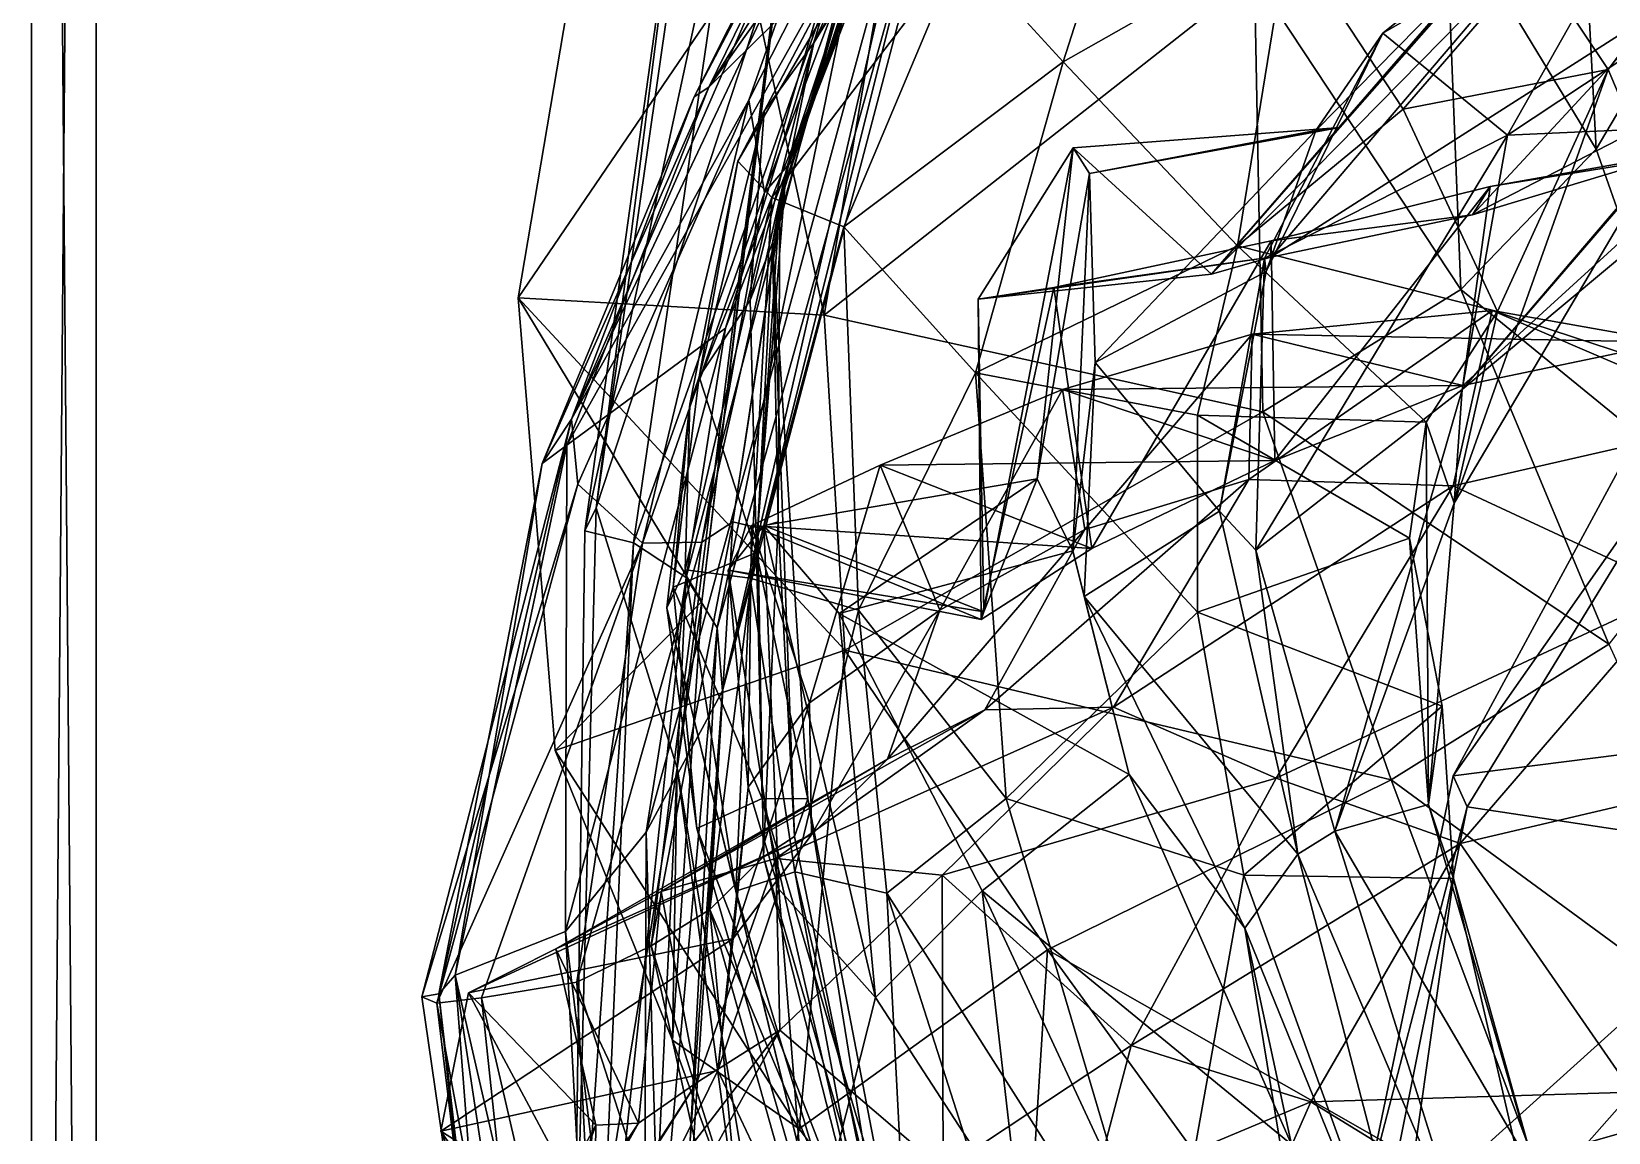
# Model space of a CAD drawing. Header units: metres. Extents: x -7.7 to 8, y -8.9 to 8.6.
# Drawn here: x -7.651 to -4.795, y -0.221 to 1.772 of the extents above; entities that cross this region are included whole.
import ezdxf

# ---------------------------------------------------------------- set-up
doc = ezdxf.new("R2010")
doc.units = ezdxf.units.M
doc.layers.add('LIBERTY', color=1, linetype='CONTINUOUS')

msp = doc.modelspace()

# ---------------------------------------------------------------- linework, layer by layer
at = {"layer": 'LIBERTY', "color": 7}
for points in [[(-7.65053, 8.51574, 0.068), (-7.53329, 8.63299, 0.068), (-7.65053, -5.52977, 0.068)], [(-7.53329, 8.63299, 0.068), (6.51222, 8.63299, 0.068), (-7.65053, -5.52977, 0.068)], [(-7.65053, -5.52977, 0.068), (6.51222, 8.63299, 0.068), (-7.53329, -5.64701, 0.068)], [(6.51222, 8.63299, 0.068), (6.62947, 8.51574, 0.068), (-7.53329, -5.64701, 0.068)], [(-7.65053, -5.52977, 1.58275), (-7.65053, 8.51574, 0.068), (-7.65053, -5.52977, 0.068)], [(-7.65053, -5.52977, 1.58275), (-7.65053, 8.51574, 1.58275), (-7.65053, 8.51574, 0.068)], [(-7.53329, -5.52977, 1.70282), (-7.65053, 8.51574, 1.58275), (-7.65053, -5.52977, 1.58275)], [(-7.53329, -5.52977, 1.70282), (-7.53329, 8.51574, 1.70282), (-7.65053, 8.51574, 1.58275)], [(6.62947, 8.51574, 0.068), (6.51222, -5.64701, 0.068), (-7.53329, -5.64701, 0.068)], [(-7.53329, 8.51574, 1.70282), (-7.53329, -5.52977, 1.70282), (6.51222, -5.52977, 1.70282)], [(6.51222, 8.51574, 1.70282), (-7.53329, 8.51574, 1.70282), (6.51222, -5.52977, 1.70282)]]:
    msp.add_3dface(points, dxfattribs=at)
at = {"layer": 'LIBERTY', "color": 8}
for points in [[(-4.81785, 1.55867, 7.89987), (-4.85327, 2.23981, 8.04599), (-3.99493, 2.9485, 4.16591)], [(-4.59315, 0.921447, 7.71735), (-4.81785, 1.55867, 7.89987), (-3.99493, 2.9485, 4.16591)], [(-6.76934, 1.28981, 15.9412), (-6.28299, 2.00397, 20.9339), (-6.52999, 2.70299, 15.6167)], [(-6.21528, 1.25832, 15.9341), (-6.76934, 1.28981, 15.9412), (-6.52999, 2.70299, 15.6167)], [(-6.21528, 1.25832, 15.9341), (-6.52999, 2.70299, 15.6167), (-5.9942, 2.55885, 15.6036)], [(-6.21528, 1.25832, 15.9341), (-5.9942, 2.55885, 15.6036), (-5.43603, 1.87107, 10.2788)], [(-6.39927, 0.578417, 24.5556), (-5.90951, 2.44191, 24.6596), (-6.04465, 1.99901, 24.2364)], [(-6.03862, 2.1515, 25.418), (-5.90951, 2.44191, 24.6596), (-6.39927, 0.578417, 24.5556)], [(-6.42433, 1.67105, 27.0101), (-5.96004, 2.3246, 26.268), (-6.18707, 1.90511, 26.0463)], [(-6.42433, 1.67105, 27.0101), (-6.09521, 2.20059, 26.9896), (-5.96004, 2.3246, 26.268)], [(-6.23429, 1.75145, 29.4851), (-5.93527, 2.23907, 29.6235), (-5.89404, 2.3184, 29.2903)], [(-6.23429, 1.75145, 29.4851), (-5.89404, 2.3184, 29.2903), (-6.18069, 1.84406, 29.1513)], [(-6.06327, 2.12242, 29.9964), (-5.93527, 2.23907, 29.6235), (-6.23429, 1.75145, 29.4851)], [(-5.09034, 2.00838, 9.41219), (-4.85327, 2.23981, 8.04599), (-4.81785, 1.55867, 7.89987)], [(-6.62823, 0.909654, 22.9688), (-6.44188, 2.20912, 22.6758), (-6.29359, 1.9285, 22.4773)], [(-6.62823, 0.909654, 22.9688), (-6.46739, 2.16524, 22.8382), (-6.44188, 2.20912, 22.6758)], [(-6.42433, 1.67105, 27.0101), (-6.17628, 2.17751, 27.3709), (-6.09521, 2.20059, 26.9896)], [(-5.78254, 1.71667, 30.3179), (-5.62011, 2.22376, 30.271), (-5.96876, 1.92013, 30.2095)], [(-5.78254, 1.71667, 30.3179), (-5.37559, 1.94789, 30.4176), (-5.62011, 2.22376, 30.271)], [(-6.64892, 0.867756, 23.1299), (-6.36686, 2.17352, 23.1684), (-6.46739, 2.16524, 22.8382)], [(-6.56039, 0.846148, 23.4268), (-6.36686, 2.17352, 23.1684), (-6.64892, 0.867756, 23.1299)], [(-6.56039, 0.846148, 23.4268), (-6.12432, 2.0779, 23.8522), (-6.36686, 2.17352, 23.1684)], [(-6.45052, 1.65376, 27.2647), (-6.17628, 2.17751, 27.3709), (-6.42433, 1.67105, 27.0101)], [(-6.20361, 2.14685, 27.5461), (-6.17628, 2.17751, 27.3709), (-6.45052, 1.65376, 27.2647)], [(-6.20361, 2.14685, 27.5461), (-6.45052, 1.65376, 27.2647), (-6.67317, 1.06994, 27.2422)], [(-6.21029, 2.04762, 27.7435), (-6.20361, 2.14685, 27.5461), (-6.67317, 1.06994, 27.2422)], [(-6.62823, 0.909654, 22.9688), (-6.64892, 0.867756, 23.1299), (-6.46739, 2.16524, 22.8382)], [(-6.53774, 0.322205, 25.3688), (-6.03862, 2.1515, 25.418), (-6.39927, 0.578417, 24.5556)], [(-6.39418, 1.23496, 25.9544), (-6.03862, 2.1515, 25.418), (-6.53774, 0.322205, 25.3688)], [(-6.39418, 1.23496, 25.9544), (-6.18707, 1.90511, 26.0463), (-6.03862, 2.1515, 25.418)], [(-6.3716, 1.53734, 29.8583), (-6.06327, 2.12242, 29.9964), (-6.32422, 1.62761, 29.731)], [(-6.07298, 2.04805, 30.0974), (-6.06327, 2.12242, 29.9964), (-6.3716, 1.53734, 29.8583)], [(-6.32422, 1.62761, 29.731), (-6.06327, 2.12242, 29.9964), (-6.23429, 1.75145, 29.4851)], [(-6.46516, 0.783196, 23.8113), (-6.12432, 2.0779, 23.8522), (-6.56039, 0.846148, 23.4268)], [(-6.40901, 0.692193, 24.1701), (-6.12432, 2.0779, 23.8522), (-6.46516, 0.783196, 23.8113)], [(-6.40901, 0.692193, 24.1701), (-6.04465, 1.99901, 24.2364), (-6.12432, 2.0779, 23.8522)], [(-5.51385, 1.33273, 35.5194), (-4.87734, 2.06643, 34.7144), (-5.28192, 1.59825, 34.559)], [(-5.51385, 1.33273, 35.5194), (-4.90802, 1.94891, 35.7198), (-4.87734, 2.06643, 34.7144)], [(-5.28192, 1.59825, 34.559), (-4.87734, 2.06643, 34.7144), (-4.9558, 1.96839, 33.6423)], [(-6.35171, 1.64731, 27.6521), (-6.21029, 2.04762, 27.7435), (-6.67317, 1.06994, 27.2422)], [(-6.31001, 1.47119, 29.9882), (-6.07298, 2.04805, 30.0974), (-6.3716, 1.53734, 29.8583)], [(-6.16688, 2.01202, 27.9592), (-6.21029, 2.04762, 27.7435), (-6.35171, 1.64731, 27.6521)], [(-5.96876, 1.92013, 30.2095), (-6.07298, 2.04805, 30.0974), (-6.31001, 1.47119, 29.9882)], [(-5.20371, 1.76889, 32.8807), (-4.71296, 2.05236, 32.9401), (-4.97792, 1.58396, 32.3184)], [(-4.9558, 1.96839, 33.6423), (-4.71296, 2.05236, 32.9401), (-5.20371, 1.76889, 32.8807)], [(-4.71296, 2.05236, 32.9401), (-4.32768, 2.01562, 32.6207), (-4.97792, 1.58396, 32.3184)], [(-6.43664, 0.739602, 21.1583), (-6.28299, 2.00397, 20.9339), (-6.76934, 1.28981, 15.9412)], [(-6.43664, 0.739602, 21.1583), (-6.29359, 1.9285, 22.4773), (-6.28299, 2.00397, 20.9339)], [(-6.39927, 0.578417, 24.5556), (-6.04465, 1.99901, 24.2364), (-6.40901, 0.692193, 24.1701)], [(-6.3236, 1.48056, 27.9783), (-6.16688, 2.01202, 27.9592), (-6.35171, 1.64731, 27.6521)], [(-6.3236, 1.48056, 27.9783), (-6.12193, 2.01658, 28.1745), (-6.16688, 2.01202, 27.9592)], [(-6.2826, 1.52784, 28.3319), (-6.12193, 2.01658, 28.1745), (-6.3236, 1.48056, 27.9783)], [(-6.2826, 1.52784, 28.3319), (-6.11654, 1.98277, 28.4683), (-6.12193, 2.01658, 28.1745)], [(-5.06247, 1.30452, 9.53402), (-5.43603, 1.87107, 10.2788), (-5.09034, 2.00838, 9.41219)], [(-5.06247, 1.30452, 9.53402), (-5.09034, 2.00838, 9.41219), (-4.81785, 1.55867, 7.89987)], [(-4.97792, 1.58396, 32.3184), (-4.32768, 2.01562, 32.6207), (-4.65479, 1.59894, 32.0803)], [(-6.28605, 1.49769, 28.5424), (-6.11654, 1.98277, 28.4683), (-6.2826, 1.52784, 28.3319)], [(-6.28605, 1.49769, 28.5424), (-6.12931, 1.95249, 28.6608), (-6.11654, 1.98277, 28.4683)], [(-6.15012, 1.90961, 28.8443), (-6.12931, 1.95249, 28.6608), (-6.28605, 1.49769, 28.5424)], [(-5.46699, 1.384, 30.4419), (-5.37559, 1.94789, 30.4176), (-5.78254, 1.71667, 30.3179)], [(-5.4066, 1.36316, 36.2871), (-4.90802, 1.94891, 35.7198), (-5.51385, 1.33273, 35.5194)], [(-5.46699, 1.384, 30.4419), (-5.16688, 1.631, 30.4926), (-5.37559, 1.94789, 30.4176)], [(-5.4066, 1.36316, 36.2871), (-4.68708, 1.82192, 36.6522), (-4.90802, 1.94891, 35.7198)], [(-5.16688, 1.631, 30.4926), (-4.93062, 1.90438, 30.4795), (-5.37559, 1.94789, 30.4176)], [(-5.32495, 1.59264, 33.5519), (-4.9558, 1.96839, 33.6423), (-5.20371, 1.76889, 32.8807)], [(-5.28192, 1.59825, 34.559), (-4.9558, 1.96839, 33.6423), (-5.32495, 1.59264, 33.5519)], [(-4.93062, 1.90438, 30.4795), (-4.796, 1.70281, 30.475), (-4.61486, 1.9436, 30.4624)], [(-4.796, 1.70281, 30.475), (-4.71844, 1.52022, 30.994), (-4.61486, 1.9436, 30.4624)], [(-6.48169, 0.43812, 22.8089), (-6.62823, 0.909654, 22.9688), (-6.29359, 1.9285, 22.4773)], [(-6.48169, 0.43812, 22.8089), (-6.29359, 1.9285, 22.4773), (-6.43664, 0.739602, 21.1583)], [(-6.17999, 1.41831, 30.1115), (-5.96876, 1.92013, 30.2095), (-6.31001, 1.47119, 29.9882)], [(-5.78254, 1.71667, 30.3179), (-5.96876, 1.92013, 30.2095), (-6.17999, 1.41831, 30.1115)], [(-6.68127, 1.02304, 26.8695), (-6.18707, 1.90511, 26.0463), (-6.39418, 1.23496, 25.9544)], [(-6.68127, 1.02304, 26.8695), (-6.42433, 1.67105, 27.0101), (-6.18707, 1.90511, 26.0463)], [(-6.29588, 1.46176, 28.7637), (-6.15012, 1.90961, 28.8443), (-6.28605, 1.49769, 28.5424)], [(-6.18069, 1.84406, 29.1513), (-6.15012, 1.90961, 28.8443), (-6.29588, 1.46176, 28.7637)], [(-4.93062, 1.90438, 30.4795), (-5.16688, 1.631, 30.4926), (-4.796, 1.70281, 30.475)], [(-5.42097, 1.08302, 10.3901), (-6.21528, 1.25832, 15.9341), (-5.43603, 1.87107, 10.2788)], [(-5.42097, 1.08302, 10.3901), (-5.43603, 1.87107, 10.2788), (-5.06247, 1.30452, 9.53402)], [(-6.30922, 1.38911, 29.0879), (-6.18069, 1.84406, 29.1513), (-6.29588, 1.46176, 28.7637)], [(-6.23429, 1.75145, 29.4851), (-6.18069, 1.84406, 29.1513), (-6.30922, 1.38911, 29.0879)], [(-5.04171, 1.43995, 37.0347), (-4.68708, 1.82192, 36.6522), (-5.4066, 1.36316, 36.2871)], [(-5.04171, 1.43995, 37.0347), (-4.32333, 1.81029, 37.5198), (-4.68708, 1.82192, 36.6522)], [(-4.67522, 1.55013, 37.7751), (-4.32333, 1.81029, 37.5198), (-5.04171, 1.43995, 37.0347)], [(-6.34946, 1.28518, 29.4321), (-6.23429, 1.75145, 29.4851), (-6.30922, 1.38911, 29.0879)], [(-6.32422, 1.62761, 29.731), (-6.23429, 1.75145, 29.4851), (-6.34946, 1.28518, 29.4321)], [(-5.41527, 1.33714, 33.0968), (-5.20371, 1.76889, 32.8807), (-5.41795, 1.36178, 32.4493)], [(-5.41795, 1.36178, 32.4493), (-5.20371, 1.76889, 32.8807), (-4.97792, 1.58396, 32.3184)], [(-5.41527, 1.33714, 33.0968), (-5.32495, 1.59264, 33.5519), (-5.20371, 1.76889, 32.8807)], [(-5.94124, 1.15393, 30.2996), (-5.78254, 1.71667, 30.3179), (-6.17999, 1.41831, 30.1115)], [(-5.46699, 1.384, 30.4419), (-5.78254, 1.71667, 30.3179), (-5.94124, 1.15393, 30.2996)], [(-4.796, 1.70281, 30.475), (-5.16688, 1.631, 30.4926), (-4.99634, 1.26506, 30.4584)], [(-5.07458, 0.917904, 31.0568), (-4.796, 1.70281, 30.475), (-4.99634, 1.26506, 30.4584)], [(-5.07458, 0.917904, 31.0568), (-4.71844, 1.52022, 30.994), (-4.796, 1.70281, 30.475)], [(-6.72595, 0.989971, 27.1116), (-6.42433, 1.67105, 27.0101), (-6.68127, 1.02304, 26.8695)], [(-6.72595, 0.989971, 27.1116), (-6.45052, 1.65376, 27.2647), (-6.42433, 1.67105, 27.0101)], [(-5.06039, 1.12397, 31.5455), (-4.42043, 1.65803, 31.4339), (-4.71844, 1.52022, 30.994)], [(-5.06039, 1.12397, 31.5455), (-4.65479, 1.59894, 32.0803), (-4.42043, 1.65803, 31.4339)], [(-6.67317, 1.06994, 27.2422), (-6.45052, 1.65376, 27.2647), (-6.72595, 0.989971, 27.1116)], [(-6.66145, 0.952255, 27.4111), (-6.35171, 1.64731, 27.6521), (-6.67317, 1.06994, 27.2422)], [(-6.54435, 0.845714, 27.842), (-6.35171, 1.64731, 27.6521), (-6.66145, 0.952255, 27.4111)], [(-6.54435, 0.845714, 27.842), (-6.3236, 1.48056, 27.9783), (-6.35171, 1.64731, 27.6521)], [(-6.44202, 1.14645, 29.7171), (-6.32422, 1.62761, 29.731), (-6.34946, 1.28518, 29.4321)], [(-6.3716, 1.53734, 29.8583), (-6.32422, 1.62761, 29.731), (-6.44202, 1.14645, 29.7171)], [(-4.99634, 1.26506, 30.4584), (-5.16688, 1.631, 30.4926), (-5.46699, 1.384, 30.4419)], [(-4.97792, 1.58396, 32.3184), (-4.65479, 1.59894, 32.0803), (-5.06039, 1.12397, 31.5455)], [(-5.76468, 1.56105, 34.6753), (-5.28192, 1.59825, 34.559), (-5.73509, 1.5149, 33.7649)], [(-5.76468, 1.56105, 34.6753), (-5.51385, 1.33273, 35.5194), (-5.28192, 1.59825, 34.559)], [(-5.73509, 1.5149, 33.7649), (-5.28192, 1.59825, 34.559), (-5.32495, 1.59264, 33.5519)], [(-5.73509, 1.5149, 33.7649), (-5.32495, 1.59264, 33.5519), (-5.72446, 1.1723, 33.3554)], [(-5.72446, 1.1723, 33.3554), (-5.32495, 1.59264, 33.5519), (-5.41527, 1.33714, 33.0968)], [(-5.43371, 0.832825, 31.9224), (-4.97792, 1.58396, 32.3184), (-5.06039, 1.12397, 31.5455)], [(-5.41795, 1.36178, 32.4493), (-4.97792, 1.58396, 32.3184), (-5.43371, 0.832825, 31.9224)], [(-5.92626, 0.721314, 35.4383), (-5.93633, 1.28718, 35.6012), (-5.76468, 1.56105, 34.6753)], [(-5.93633, 1.28718, 35.6012), (-5.51385, 1.33273, 35.5194), (-5.76468, 1.56105, 34.6753)], [(-5.83003, 0.961834, 34.7802), (-5.92626, 0.721314, 35.4383), (-5.76468, 1.56105, 34.6753)], [(-5.83003, 0.961834, 34.7802), (-5.76468, 1.56105, 34.6753), (-5.73509, 1.5149, 33.7649)], [(-5.06247, 1.30452, 9.53402), (-4.81785, 1.55867, 7.89987), (-4.59315, 0.921447, 7.71735)], [(-5.05925, 1.1309, 38.1932), (-4.59017, 1.55893, 38.5486), (-5.00965, 1.4915, 37.9199)], [(-4.68336, 1.20916, 38.7329), (-4.59017, 1.55893, 38.5486), (-5.05925, 1.1309, 38.1932)], [(-5.00965, 1.4915, 37.9199), (-4.67522, 1.55013, 37.7751), (-5.04171, 1.43995, 37.0347)], [(-5.00965, 1.4915, 37.9199), (-4.59017, 1.55893, 38.5486), (-4.67522, 1.55013, 37.7751)], [(-6.45837, 1.09717, 29.8262), (-6.3716, 1.53734, 29.8583), (-6.44202, 1.14645, 29.7171)], [(-6.31001, 1.47119, 29.9882), (-6.3716, 1.53734, 29.8583), (-6.45837, 1.09717, 29.8262)], [(-6.43718, 0.847542, 28.2007), (-6.2826, 1.52784, 28.3319), (-6.3236, 1.48056, 27.9783)], [(-6.38077, 0.884202, 28.3964), (-6.2826, 1.52784, 28.3319), (-6.43718, 0.847542, 28.2007)], [(-6.38077, 0.884202, 28.3964), (-6.28605, 1.49769, 28.5424), (-6.2826, 1.52784, 28.3319)], [(-5.76527, 0.831386, 34.3538), (-5.83003, 0.961834, 34.7802), (-5.73509, 1.5149, 33.7649)], [(-5.76527, 0.831386, 34.3538), (-5.73509, 1.5149, 33.7649), (-5.72446, 1.1723, 33.3554)], [(-5.07458, 0.917904, 31.0568), (-5.06039, 1.12397, 31.5455), (-4.71844, 1.52022, 30.994)], [(-6.33539, 0.873143, 28.6272), (-6.28605, 1.49769, 28.5424), (-6.38077, 0.884202, 28.3964)], [(-6.33539, 0.873143, 28.6272), (-6.29588, 1.46176, 28.7637), (-6.28605, 1.49769, 28.5424)], [(-5.39967, 0.994891, 37.5414), (-5.00965, 1.4915, 37.9199), (-5.4062, 1.39258, 37.1514)], [(-5.4062, 1.39258, 37.1514), (-5.00965, 1.4915, 37.9199), (-5.04171, 1.43995, 37.0347)], [(-5.05925, 1.1309, 38.1932), (-5.00965, 1.4915, 37.9199), (-5.39967, 0.994891, 37.5414)], [(-6.43718, 0.847542, 28.2007), (-6.3236, 1.48056, 27.9783), (-6.54435, 0.845714, 27.842)], [(-6.46723, 0.797333, 29.8967), (-6.31001, 1.47119, 29.9882), (-6.45837, 1.09717, 29.8262)], [(-6.34968, 0.78203, 30.0281), (-6.31001, 1.47119, 29.9882), (-6.46723, 0.797333, 29.8967)], [(-6.34968, 0.78203, 30.0281), (-6.17999, 1.41831, 30.1115), (-6.31001, 1.47119, 29.9882)], [(-6.29852, 0.884384, 28.8682), (-6.29588, 1.46176, 28.7637), (-6.33539, 0.873143, 28.6272)], [(-6.29852, 0.884384, 28.8682), (-6.30922, 1.38911, 29.0879), (-6.29588, 1.46176, 28.7637)], [(-5.4062, 1.39258, 37.1514), (-5.04171, 1.43995, 37.0347), (-5.4066, 1.36316, 36.2871)], [(-6.15339, 0.723952, 30.199), (-6.17999, 1.41831, 30.1115), (-6.34968, 0.78203, 30.0281)], [(-6.15339, 0.723952, 30.199), (-5.94124, 1.15393, 30.2996), (-6.17999, 1.41831, 30.1115)], [(-6.33772, 0.828361, 29.5179), (-6.34946, 1.28518, 29.4321), (-6.30922, 1.38911, 29.0879)], [(-6.24496, 0.382781, 29.3687), (-6.33772, 0.828361, 29.5179), (-6.30922, 1.38911, 29.0879)], [(-6.26918, 0.314615, 29.0671), (-6.30922, 1.38911, 29.0879), (-6.29852, 0.884384, 28.8682)], [(-6.24496, 0.382781, 29.3687), (-6.30922, 1.38911, 29.0879), (-6.26918, 0.314615, 29.0671)], [(-5.53958, 1.07717, 30.4326), (-5.46699, 1.384, 30.4419), (-5.94124, 1.15393, 30.2996)], [(-5.73101, 0.836021, 36.8304), (-5.4062, 1.39258, 37.1514), (-5.79952, 1.30823, 36.3801)], [(-5.79952, 1.30823, 36.3801), (-5.4062, 1.39258, 37.1514), (-5.4066, 1.36316, 36.2871)], [(-5.39967, 0.994891, 37.5414), (-5.4062, 1.39258, 37.1514), (-5.73101, 0.836021, 36.8304)], [(-5.12529, 1.06427, 30.4682), (-5.46699, 1.384, 30.4419), (-5.53958, 1.07717, 30.4326)], [(-5.12529, 1.06427, 30.4682), (-4.99634, 1.26506, 30.4584), (-5.46699, 1.384, 30.4419)], [(-5.93633, 1.28718, 35.6012), (-5.4066, 1.36316, 36.2871), (-5.51385, 1.33273, 35.5194)], [(-5.79952, 1.30823, 36.3801), (-5.4066, 1.36316, 36.2871), (-5.93633, 1.28718, 35.6012)], [(-5.49938, 0.903594, 32.9992), (-5.41527, 1.33714, 33.0968), (-5.41795, 1.36178, 32.4493)], [(-5.49938, 0.903594, 32.9992), (-5.41795, 1.36178, 32.4493), (-5.43371, 0.832825, 31.9224)], [(-5.72446, 1.1723, 33.3554), (-5.41527, 1.33714, 33.0968), (-5.49938, 0.903594, 32.9992)], [(-6.70228, 0.470176, 16.0835), (-6.43664, 0.739602, 21.1583), (-6.76934, 1.28981, 15.9412)], [(-6.17811, 0.651981, 16.0983), (-6.76934, 1.28981, 15.9412), (-6.21528, 1.25832, 15.9341)], [(-6.17811, 0.651981, 16.0983), (-6.70228, 0.470176, 16.0835), (-6.76934, 1.28981, 15.9412)], [(-6.33772, 0.828361, 29.5179), (-6.44202, 1.14645, 29.7171), (-6.34946, 1.28518, 29.4321)], [(-5.93108, 0.707005, 36.1416), (-5.79952, 1.30823, 36.3801), (-5.93633, 1.28718, 35.6012)], [(-5.93108, 0.707005, 36.1416), (-5.93633, 1.28718, 35.6012), (-5.92626, 0.721314, 35.4383)], [(-5.73101, 0.836021, 36.8304), (-5.79952, 1.30823, 36.3801), (-5.93108, 0.707005, 36.1416)], [(-4.79478, 0.662908, 9.83398), (-5.42097, 1.08302, 10.3901), (-5.06247, 1.30452, 9.53402)], [(-4.79478, 0.662908, 9.83398), (-5.06247, 1.30452, 9.53402), (-4.59315, 0.921447, 7.71735)], [(-6.17811, 0.651981, 16.0983), (-6.21528, 1.25832, 15.9341), (-5.42097, 1.08302, 10.3901)], [(-5.44672, 0.960723, 38.8105), (-5.00573, 1.2667, 39.1131), (-5.44029, 1.22374, 38.5032)], [(-5.07655, 0.949185, 39.3821), (-5.00573, 1.2667, 39.1131), (-5.44672, 0.960723, 38.8105)], [(-5.00573, 1.2667, 39.1131), (-4.68336, 1.20916, 38.7329), (-5.44029, 1.22374, 38.5032)], [(-5.12529, 1.06427, 30.4682), (-5.07458, 0.917904, 31.0568), (-4.99634, 1.26506, 30.4584)], [(-5.07655, 0.949185, 39.3821), (-4.54764, 1.06984, 39.662), (-5.00573, 1.2667, 39.1131)], [(-4.54764, 1.06984, 39.662), (-4.31894, 1.04173, 39.2423), (-5.00573, 1.2667, 39.1131)], [(-5.00573, 1.2667, 39.1131), (-4.31894, 1.04173, 39.2423), (-4.68336, 1.20916, 38.7329)], [(-6.68375, 0.142458, 26.0546), (-6.39418, 1.23496, 25.9544), (-6.53774, 0.322205, 25.3688)], [(-6.68375, 0.142458, 26.0546), (-6.68127, 1.02304, 26.8695), (-6.39418, 1.23496, 25.9544)], [(-5.74336, 0.870089, 38.2339), (-5.44029, 1.22374, 38.5032), (-5.7839, 1.12364, 37.8287)], [(-5.44029, 1.22374, 38.5032), (-5.05925, 1.1309, 38.1932), (-5.7839, 1.12364, 37.8287)], [(-5.44672, 0.960723, 38.8105), (-5.44029, 1.22374, 38.5032), (-5.74336, 0.870089, 38.2339)], [(-5.44029, 1.22374, 38.5032), (-4.68336, 1.20916, 38.7329), (-5.05925, 1.1309, 38.1932)], [(-5.76527, 0.831386, 34.3538), (-5.72446, 1.1723, 33.3554), (-5.74483, 0.748727, 33.3343)], [(-5.74483, 0.748727, 33.3343), (-5.72446, 1.1723, 33.3554), (-5.49938, 0.903594, 32.9992)], [(-4.61159, 1.08668, 2.04353), (-4.65866, 1.19584, 1.70282), (-5.07681, 0.424251, 1.70282)], [(-4.65866, 1.19584, 1.70282), (-0.476806, 1.00573, 1.70282), (-5.07681, 0.424251, 1.70282)], [(-6.48863, 0.765822, 29.7634), (-6.44202, 1.14645, 29.7171), (-6.33772, 0.828361, 29.5179)], [(-6.48863, 0.765822, 29.7634), (-6.45837, 1.09717, 29.8262), (-6.44202, 1.14645, 29.7171)], [(-5.88602, 0.382929, 30.4301), (-5.94124, 1.15393, 30.2996), (-6.15339, 0.723952, 30.199)], [(-5.88602, 0.382929, 30.4301), (-5.53919, 0.720816, 30.472), (-5.94124, 1.15393, 30.2996)], [(-5.53919, 0.720816, 30.472), (-5.53958, 1.07717, 30.4326), (-5.94124, 1.15393, 30.2996)], [(-6.00614, 0.724009, 37.5939), (-5.7839, 1.12364, 37.8287), (-6.11392, 0.98665, 37.0709)], [(-5.7839, 1.12364, 37.8287), (-5.39967, 0.994891, 37.5414), (-6.11392, 0.98665, 37.0709)], [(-5.74336, 0.870089, 38.2339), (-5.7839, 1.12364, 37.8287), (-6.00614, 0.724009, 37.5939)], [(-5.7839, 1.12364, 37.8287), (-5.05925, 1.1309, 38.1932), (-5.39967, 0.994891, 37.5414)], [(-5.29054, 0.324088, 31.6911), (-5.43371, 0.832825, 31.9224), (-5.06039, 1.12397, 31.5455)], [(-5.29054, 0.324088, 31.6911), (-5.06039, 1.12397, 31.5455), (-5.07458, 0.917904, 31.0568)], [(-6.50046, 0.728638, 29.8304), (-6.45837, 1.09717, 29.8262), (-6.48863, 0.765822, 29.7634)], [(-6.50046, 0.728638, 29.8304), (-6.46723, 0.797333, 29.8967), (-6.45837, 1.09717, 29.8262)], [(-5.05104, 0.368089, 1.96203), (-4.61159, 1.08668, 2.04353), (-5.07681, 0.424251, 1.70282)], [(-4.43963, 0.275745, 2.50976), (-4.61159, 1.08668, 2.04353), (-5.05104, 0.368089, 1.96203)], [(-6.94383, 0.023993, 27.3281), (-6.67317, 1.06994, 27.2422), (-6.91293, 0.02944, 27.1596)], [(-6.94383, 0.023993, 27.3281), (-6.66145, 0.952255, 27.4111), (-6.67317, 1.06994, 27.2422)], [(-6.91293, 0.02944, 27.1596), (-6.67317, 1.06994, 27.2422), (-6.72595, 0.989971, 27.1116)], [(-5.18889, 0.417013, 10.5834), (-6.17811, 0.651981, 16.0983), (-5.42097, 1.08302, 10.3901)], [(-5.53919, 0.720816, 30.472), (-5.15568, 0.854705, 30.4948), (-5.53958, 1.07717, 30.4326)], [(-5.15568, 0.854705, 30.4948), (-5.12529, 1.06427, 30.4682), (-5.53958, 1.07717, 30.4326)], [(-5.18889, 0.417013, 10.5834), (-5.42097, 1.08302, 10.3901), (-4.79478, 0.662908, 9.83398)], [(-5.15568, 0.854705, 30.4948), (-5.12122, 0.372217, 31.1405), (-5.12529, 1.06427, 30.4682)], [(-5.12122, 0.372217, 31.1405), (-5.07458, 0.917904, 31.0568), (-5.12529, 1.06427, 30.4682)], [(-4.66942, 0.75977, 39.881), (-4.54764, 1.06984, 39.662), (-5.07655, 0.949185, 39.3821)], [(-6.88368, 0.063059, 26.8612), (-6.68127, 1.02304, 26.8695), (-6.68375, 0.142458, 26.0546)], [(-6.72595, 0.989971, 27.1116), (-6.68127, 1.02304, 26.8695), (-6.88368, 0.063059, 26.8612)], [(-5.07681, 0.424251, 1.70282), (-0.476806, 1.00573, 1.70282), (-5.23976, -0.355865, 1.70282)], [(-5.23976, -0.355865, 1.70282), (-0.476806, 1.00573, 1.70282), (-4.90729, -1.13763, 1.70282)], [(-4.90729, -1.13763, 1.70282), (-0.476806, 1.00573, 1.70282), (-4.349, -1.53675, 1.70282)], [(-6.91293, 0.02944, 27.1596), (-6.72595, 0.989971, 27.1116), (-6.88368, 0.063059, 26.8612)], [(-6.24181, 0.556148, 36.8726), (-6.11392, 0.98665, 37.0709), (-6.34721, 0.877415, 36.3074)], [(-6.11392, 0.98665, 37.0709), (-5.73101, 0.836021, 36.8304), (-6.34721, 0.877415, 36.3074)], [(-6.00614, 0.724009, 37.5939), (-6.11392, 0.98665, 37.0709), (-6.24181, 0.556148, 36.8726)], [(-6.11392, 0.98665, 37.0709), (-5.39967, 0.994891, 37.5414), (-5.73101, 0.836021, 36.8304)], [(-6.91666, 0.01259, 27.5469), (-6.66145, 0.952255, 27.4111), (-6.94383, 0.023993, 27.3281)], [(-6.91666, 0.01259, 27.5469), (-6.54435, 0.845714, 27.842), (-6.66145, 0.952255, 27.4111)], [(-6.3246, 0.877392, 34.9237), (-5.83003, 0.961834, 34.7802), (-6.18804, 0.718235, 34.5021)], [(-6.3246, 0.877392, 34.9237), (-5.92626, 0.721314, 35.4383), (-5.83003, 0.961834, 34.7802)], [(-6.18804, 0.718235, 34.5021), (-5.83003, 0.961834, 34.7802), (-5.76527, 0.831386, 34.3538)], [(-5.92446, 0.54383, 39.0009), (-5.69147, 0.548367, 39.5446), (-5.44672, 0.960723, 38.8105)], [(-5.92446, 0.54383, 39.0009), (-5.44672, 0.960723, 38.8105), (-5.74336, 0.870089, 38.2339)], [(-5.69147, 0.548367, 39.5446), (-5.07655, 0.949185, 39.3821), (-5.44672, 0.960723, 38.8105)], [(-5.69147, 0.548367, 39.5446), (-5.39704, 0.419945, 40.1195), (-5.07655, 0.949185, 39.3821)], [(-5.39704, 0.419945, 40.1195), (-4.66942, 0.75977, 39.881), (-5.07655, 0.949185, 39.3821)], [(-5.12122, 0.372217, 31.1405), (-5.29054, 0.324088, 31.6911), (-5.07458, 0.917904, 31.0568)], [(-6.66973, -0.711548, 23.4198), (-6.62823, 0.909654, 22.9688), (-6.48169, 0.43812, 22.8089)], [(-6.66973, -0.711548, 23.4198), (-6.64892, 0.867756, 23.1299), (-6.62823, 0.909654, 22.9688)], [(-5.35789, 0.282385, 33.2356), (-5.74483, 0.748727, 33.3343), (-5.49938, 0.903594, 32.9992)], [(-5.35789, 0.282385, 33.2356), (-5.49938, 0.903594, 32.9992), (-5.43371, 0.832825, 31.9224)], [(-6.66973, -0.711548, 23.4198), (-6.56039, 0.846148, 23.4268), (-6.64892, 0.867756, 23.1299)], [(-6.52894, 0.116238, 28.3849), (-6.38077, 0.884202, 28.3964), (-6.43718, 0.847542, 28.2007)], [(-6.42224, 0.182379, 28.6079), (-6.38077, 0.884202, 28.3964), (-6.52894, 0.116238, 28.3849)], [(-6.42224, 0.182379, 28.6079), (-6.33539, 0.873143, 28.6272), (-6.38077, 0.884202, 28.3964)], [(-6.32542, 0.277871, 28.852), (-6.33539, 0.873143, 28.6272), (-6.42224, 0.182379, 28.6079)], [(-6.35323, 0.403994, 36.1451), (-6.34721, 0.877415, 36.3074), (-6.38935, 0.796586, 35.5609)], [(-6.34721, 0.877415, 36.3074), (-5.93108, 0.707005, 36.1416), (-6.38935, 0.796586, 35.5609)], [(-6.29759, 0.219218, 35.548), (-6.38935, 0.796586, 35.5609), (-6.3246, 0.877392, 34.9237)], [(-6.38935, 0.796586, 35.5609), (-5.92626, 0.721314, 35.4383), (-6.3246, 0.877392, 34.9237)], [(-6.24181, 0.556148, 36.8726), (-6.34721, 0.877415, 36.3074), (-6.35323, 0.403994, 36.1451)], [(-6.34721, 0.877415, 36.3074), (-5.73101, 0.836021, 36.8304), (-5.93108, 0.707005, 36.1416)], [(-6.32542, 0.277871, 28.852), (-6.29852, 0.884384, 28.8682), (-6.33539, 0.873143, 28.6272)], [(-6.26918, 0.314615, 29.0671), (-6.29852, 0.884384, 28.8682), (-6.32542, 0.277871, 28.852)], [(-6.12233, 0.022855, 35.1476), (-6.3246, 0.877392, 34.9237), (-6.18804, 0.718235, 34.5021)], [(-6.12233, 0.022855, 35.1476), (-6.29759, 0.219218, 35.548), (-6.3246, 0.877392, 34.9237)], [(-6.10097, 0.45428, 38.463), (-5.74336, 0.870089, 38.2339), (-6.00614, 0.724009, 37.5939)], [(-6.10097, 0.45428, 38.463), (-5.92446, 0.54383, 39.0009), (-5.74336, 0.870089, 38.2339)], [(-6.83601, 0.022528, 27.8225), (-6.54435, 0.845714, 27.842), (-6.91666, 0.01259, 27.5469)], [(-6.66332, 0.050967, 28.1117), (-6.54435, 0.845714, 27.842), (-6.83601, 0.022528, 27.8225)], [(-6.62748, -0.729569, 23.7785), (-6.56039, 0.846148, 23.4268), (-6.66973, -0.711548, 23.4198)], [(-6.66332, 0.050967, 28.1117), (-6.43718, 0.847542, 28.2007), (-6.54435, 0.845714, 27.842)], [(-6.52894, 0.116238, 28.3849), (-6.43718, 0.847542, 28.2007), (-6.66332, 0.050967, 28.1117)], [(-6.62748, -0.729569, 23.7785), (-6.46516, 0.783196, 23.8113), (-6.56039, 0.846148, 23.4268)], [(-6.32758, 0.383292, 29.6217), (-6.48863, 0.765822, 29.7634), (-6.33772, 0.828361, 29.5179)], [(-6.32758, 0.383292, 29.6217), (-6.33772, 0.828361, 29.5179), (-6.24496, 0.382781, 29.3687)], [(-6.18804, 0.718235, 34.5021), (-5.76527, 0.831386, 34.3538), (-5.66299, 0.426484, 34.215)], [(-5.66299, 0.426484, 34.215), (-5.76527, 0.831386, 34.3538), (-5.74483, 0.748727, 33.3343)], [(-5.0967, 0.550377, 30.5278), (-5.15568, 0.854705, 30.4948), (-5.53919, 0.720816, 30.472)], [(-5.35789, 0.282385, 33.2356), (-5.43371, 0.832825, 31.9224), (-5.29054, 0.324088, 31.6911)], [(-5.0967, 0.550377, 30.5278), (-5.12122, 0.372217, 31.1405), (-5.15568, 0.854705, 30.4948)], [(-6.53703, -0.736247, 24.2855), (-6.46516, 0.783196, 23.8113), (-6.62748, -0.729569, 23.7785)], [(-6.53703, -0.736247, 24.2855), (-6.40901, 0.692193, 24.1701), (-6.46516, 0.783196, 23.8113)], [(-6.37545, 0.215348, 30.1233), (-6.46723, 0.797333, 29.8967), (-6.50046, 0.728638, 29.8304)], [(-6.37545, 0.215348, 30.1233), (-6.34968, 0.78203, 30.0281), (-6.46723, 0.797333, 29.8967)], [(-6.35323, 0.403994, 36.1451), (-6.38935, 0.796586, 35.5609), (-6.29759, 0.219218, 35.548)], [(-6.38935, 0.796586, 35.5609), (-5.93108, 0.707005, 36.1416), (-5.92626, 0.721314, 35.4383)], [(-6.37545, 0.215348, 30.1233), (-6.26829, 0.250155, 30.2302), (-6.34968, 0.78203, 30.0281)], [(-6.26829, 0.250155, 30.2302), (-6.15339, 0.723952, 30.199), (-6.34968, 0.78203, 30.0281)], [(-6.4462, 0.328935, 29.8863), (-6.50046, 0.728638, 29.8304), (-6.48863, 0.765822, 29.7634)], [(-6.4462, 0.328935, 29.8863), (-6.48863, 0.765822, 29.7634), (-6.32758, 0.383292, 29.6217)], [(-5.45371, 0.148334, 33.6633), (-5.66299, 0.426484, 34.215), (-5.74483, 0.748727, 33.3343)], [(-5.45371, 0.148334, 33.6633), (-5.74483, 0.748727, 33.3343), (-5.35789, 0.282385, 33.2356)], [(-5.39704, 0.419945, 40.1195), (-5.06406, 0.301761, 40.6334), (-4.66942, 0.75977, 39.881)], [(-5.06406, 0.301761, 40.6334), (-4.30515, 0.479629, 40.3321), (-4.66942, 0.75977, 39.881)], [(-6.48984, -0.05413, 21.4021), (-6.43664, 0.739602, 21.1583), (-6.70228, 0.470176, 16.0835)], [(-6.4462, 0.328935, 29.8863), (-6.16177, -0.65876, 30.3907), (-6.50046, 0.728638, 29.8304)], [(-6.16177, -0.65876, 30.3907), (-6.37545, 0.215348, 30.1233), (-6.50046, 0.728638, 29.8304)], [(-6.48984, -0.05413, 21.4021), (-6.48169, 0.43812, 22.8089), (-6.43664, 0.739602, 21.1583)], [(-6.26829, 0.250155, 30.2302), (-6.10194, 0.21191, 30.365), (-6.15339, 0.723952, 30.199)], [(-6.23842, 0.317519, 37.9068), (-6.00614, 0.724009, 37.5939), (-6.24181, 0.556148, 36.8726)], [(-6.23842, 0.317519, 37.9068), (-6.10097, 0.45428, 38.463), (-6.00614, 0.724009, 37.5939)], [(-5.92911, 0.21619, 34.3596), (-6.18804, 0.718235, 34.5021), (-5.66299, 0.426484, 34.215)], [(-6.12233, 0.022855, 35.1476), (-6.18804, 0.718235, 34.5021), (-5.92911, 0.21619, 34.3596)], [(-6.10194, 0.21191, 30.365), (-5.88602, 0.382929, 30.4301), (-6.15339, 0.723952, 30.199)], [(-5.45533, 0.244264, 30.5961), (-5.53919, 0.720816, 30.472), (-5.88602, 0.382929, 30.4301)], [(-5.45533, 0.244264, 30.5961), (-5.0967, 0.550377, 30.5278), (-5.53919, 0.720816, 30.472)], [(-6.53703, -0.736247, 24.2855), (-6.48705, -0.78633, 24.655), (-6.40901, 0.692193, 24.1701)], [(-6.48705, -0.78633, 24.655), (-6.39927, 0.578417, 24.5556), (-6.40901, 0.692193, 24.1701)], [(-4.42631, -0.142654, 10.4875), (-5.18889, 0.417013, 10.5834), (-4.79478, 0.662908, 9.83398)], [(-6.17811, 0.651981, 16.0983), (-6.26038, -0.21474, 16.2214), (-6.70228, 0.470176, 16.0835)], [(-5.81095, 0.109396, 16.2526), (-6.26038, -0.21474, 16.2214), (-6.17811, 0.651981, 16.0983)], [(-5.81095, 0.109396, 16.2526), (-6.17811, 0.651981, 16.0983), (-5.18889, 0.417013, 10.5834)], [(-6.50307, -0.864477, 24.9816), (-6.53774, 0.322205, 25.3688), (-6.39927, 0.578417, 24.5556)], [(-6.48705, -0.78633, 24.655), (-6.50307, -0.864477, 24.9816), (-6.39927, 0.578417, 24.5556)], [(-6.51066, 0.214546, 38.8931), (-5.92446, 0.54383, 39.0009), (-6.10097, 0.45428, 38.463)], [(-6.30279, 0.274505, 39.487), (-5.92446, 0.54383, 39.0009), (-6.51066, 0.214546, 38.8931)], [(-6.3799, 0.129745, 37.2361), (-6.24181, 0.556148, 36.8726), (-6.35323, 0.403994, 36.1451)], [(-6.3799, 0.129745, 37.2361), (-6.23842, 0.317519, 37.9068), (-6.24181, 0.556148, 36.8726)], [(-6.30279, 0.274505, 39.487), (-5.69147, 0.548367, 39.5446), (-5.92446, 0.54383, 39.0009)], [(-6.00158, 0.244636, 40.1001), (-5.69147, 0.548367, 39.5446), (-6.30279, 0.274505, 39.487)], [(-6.00158, 0.244636, 40.1001), (-5.39704, 0.419945, 40.1195), (-5.69147, 0.548367, 39.5446)], [(-5.45533, 0.244264, 30.5961), (-5.07603, 0.238606, 30.5801), (-5.0967, 0.550377, 30.5278)], [(-5.07603, 0.238606, 30.5801), (-5.12122, 0.372217, 31.1405), (-5.0967, 0.550377, 30.5278)], [(-6.26038, -0.21474, 16.2214), (-6.48984, -0.05413, 21.4021), (-6.70228, 0.470176, 16.0835)], [(-5.06406, 0.301761, 40.6334), (-4.75266, -0.14825, 40.9348), (-4.30515, 0.479629, 40.3321)], [(-6.70107, 0.111245, 38.2889), (-6.10097, 0.45428, 38.463), (-6.23842, 0.317519, 37.9068)], [(-6.51066, 0.214546, 38.8931), (-6.10097, 0.45428, 38.463), (-6.70107, 0.111245, 38.2889)], [(-6.30183, -0.904766, 23.0755), (-6.66973, -0.711548, 23.4198), (-6.48169, 0.43812, 22.8089)], [(-6.32186, -0.520335, 21.673), (-6.48169, 0.43812, 22.8089), (-6.48984, -0.05413, 21.4021)], [(-6.30183, -0.904766, 23.0755), (-6.48169, 0.43812, 22.8089), (-6.32186, -0.520335, 21.673)], [(-6.40783, -0.109025, 36.5881), (-6.35323, 0.403994, 36.1451), (-6.29759, 0.219218, 35.548)], [(-6.40783, -0.109025, 36.5881), (-6.3799, 0.129745, 37.2361), (-6.35323, 0.403994, 36.1451)], [(-5.65978, -0.063718, 40.6473), (-5.39704, 0.419945, 40.1195), (-6.00158, 0.244636, 40.1001)], [(-5.36945, -0.242972, 34.4155), (-5.92911, 0.21619, 34.3596), (-5.66299, 0.426484, 34.215)], [(-4.8724, -0.42594, 11.394), (-5.81095, 0.109396, 16.2526), (-5.18889, 0.417013, 10.5834)], [(-5.36945, -0.242972, 34.4155), (-5.66299, 0.426484, 34.215), (-5.45371, 0.148334, 33.6633)], [(-5.65978, -0.063718, 40.6473), (-5.06406, 0.301761, 40.6334), (-5.39704, 0.419945, 40.1195)], [(-5.05104, 0.368089, 1.96203), (-5.07681, 0.424251, 1.70282), (-5.23976, -0.355865, 1.70282)], [(-4.8724, -0.42594, 11.394), (-5.18889, 0.417013, 10.5834), (-4.42631, -0.142654, 10.4875)], [(-6.12221, -0.504106, 30.0865), (-6.4462, 0.328935, 29.8863), (-6.32758, 0.383292, 29.6217)], [(-6.09253, -0.410491, 29.8357), (-6.32758, 0.383292, 29.6217), (-6.24496, 0.382781, 29.3687)], [(-6.09253, -0.410491, 29.8357), (-6.12221, -0.504106, 30.0865), (-6.32758, 0.383292, 29.6217)], [(-6.10653, -0.475221, 29.4335), (-6.24496, 0.382781, 29.3687), (-6.26918, 0.314615, 29.0671)], [(-6.10653, -0.475221, 29.4335), (-6.09253, -0.410491, 29.8357), (-6.24496, 0.382781, 29.3687)], [(-5.60222, -0.574674, 30.9243), (-5.88602, 0.382929, 30.4301), (-6.10194, 0.21191, 30.365)], [(-5.60222, -0.574674, 30.9243), (-5.45533, 0.244264, 30.5961), (-5.88602, 0.382929, 30.4301)], [(-4.92488, -0.301434, 31.4034), (-5.29054, 0.324088, 31.6911), (-5.12122, 0.372217, 31.1405)], [(-4.92488, -0.301434, 31.4034), (-5.12122, 0.372217, 31.1405), (-5.07603, 0.238606, 30.5801)], [(-5.20887, -0.417654, 1.98316), (-5.05104, 0.368089, 1.96203), (-5.23976, -0.355865, 1.70282)], [(-5.20887, -0.417654, 1.98316), (-4.43963, 0.275745, 2.50976), (-5.05104, 0.368089, 1.96203)], [(-6.85932, 0.031609, 37.5753), (-6.23842, 0.317519, 37.9068), (-6.3799, 0.129745, 37.2361)], [(-6.70107, 0.111245, 38.2889), (-6.23842, 0.317519, 37.9068), (-6.85932, 0.031609, 37.5753)], [(-6.54237, -1.00354, 25.5039), (-6.68375, 0.142458, 26.0546), (-6.53774, 0.322205, 25.3688)], [(-6.54237, -1.00354, 25.5039), (-6.53774, 0.322205, 25.3688), (-6.50307, -0.864477, 24.9816)], [(-6.12221, -0.504106, 30.0865), (-6.16177, -0.65876, 30.3907), (-6.4462, 0.328935, 29.8863)], [(-6.10653, -0.475221, 29.4335), (-6.26918, 0.314615, 29.0671), (-6.32542, 0.277871, 28.852)], [(-5.0511, -0.439148, 32.8889), (-5.35789, 0.282385, 33.2356), (-5.29054, 0.324088, 31.6911)], [(-5.0511, -0.439148, 32.8889), (-5.29054, 0.324088, 31.6911), (-4.92488, -0.301434, 31.4034)], [(-5.65978, -0.063718, 40.6473), (-5.33445, -0.165988, 41.2585), (-5.06406, 0.301761, 40.6334)], [(-5.33445, -0.165988, 41.2585), (-4.75266, -0.14825, 40.9348), (-5.06406, 0.301761, 40.6334)], [(-6.44594, -0.131076, 39.1525), (-6.30279, 0.274505, 39.487), (-6.51066, 0.214546, 38.8931)], [(-6.29544, -0.036181, 39.7217), (-6.30279, 0.274505, 39.487), (-6.44594, -0.131076, 39.1525)], [(-6.11282, -0.55518, 29.2637), (-6.32542, 0.277871, 28.852), (-6.42224, 0.182379, 28.6079)], [(-6.11282, -0.55518, 29.2637), (-6.10653, -0.475221, 29.4335), (-6.32542, 0.277871, 28.852)], [(-6.29544, -0.036181, 39.7217), (-6.00158, 0.244636, 40.1001), (-6.30279, 0.274505, 39.487)], [(-5.08999, -0.747256, 34.1641), (-5.45371, 0.148334, 33.6633), (-5.35789, 0.282385, 33.2356)], [(-5.08999, -0.747256, 34.1641), (-5.35789, 0.282385, 33.2356), (-5.0511, -0.439148, 32.8889)], [(-4.4772, -0.586653, 2.70182), (-4.43963, 0.275745, 2.50976), (-5.20887, -0.417654, 1.98316)], [(-6.06709, -0.820737, 30.5986), (-6.26829, 0.250155, 30.2302), (-6.37545, 0.215348, 30.1233)], [(-6.00019, -0.289294, 40.1927), (-6.00158, 0.244636, 40.1001), (-6.29544, -0.036181, 39.7217)], [(-6.06709, -0.820737, 30.5986), (-6.05771, -0.637409, 30.6349), (-6.26829, 0.250155, 30.2302)], [(-6.05771, -0.637409, 30.6349), (-6.10194, 0.21191, 30.365), (-6.26829, 0.250155, 30.2302)], [(-6.00019, -0.289294, 40.1927), (-5.65978, -0.063718, 40.6473), (-6.00158, 0.244636, 40.1001)], [(-5.60222, -0.574674, 30.9243), (-5.18304, -0.511431, 30.9466), (-5.45533, 0.244264, 30.5961)], [(-5.45533, 0.244264, 30.5961), (-5.18304, -0.511431, 30.9466), (-5.07603, 0.238606, 30.5801)], [(-5.18304, -0.511431, 30.9466), (-4.91583, -0.454657, 30.8935), (-5.07603, 0.238606, 30.5801)], [(-4.91583, -0.454657, 30.8935), (-4.92488, -0.301434, 31.4034), (-5.07603, 0.238606, 30.5801)], [(-6.55131, -0.204481, 38.5722), (-6.51066, 0.214546, 38.8931), (-6.70107, 0.111245, 38.2889)], [(-6.44594, -0.131076, 39.1525), (-6.51066, 0.214546, 38.8931), (-6.55131, -0.204481, 38.5722)], [(-6.24397, -0.457008, 36.0834), (-6.40783, -0.109025, 36.5881), (-6.29759, 0.219218, 35.548)], [(-6.16177, -0.65876, 30.3907), (-6.06709, -0.820737, 30.5986), (-6.37545, 0.215348, 30.1233)], [(-6.24397, -0.457008, 36.0834), (-6.29759, 0.219218, 35.548), (-6.12233, 0.022855, 35.1476)], [(-5.86108, -0.379316, 34.9619), (-6.12233, 0.022855, 35.1476), (-5.92911, 0.21619, 34.3596)], [(-6.05771, -0.637409, 30.6349), (-5.81234, -0.693527, 30.8571), (-6.10194, 0.21191, 30.365)], [(-5.81234, -0.693527, 30.8571), (-5.60222, -0.574674, 30.9243), (-6.10194, 0.21191, 30.365)], [(-5.36945, -0.242972, 34.4155), (-5.61691, -0.455619, 34.4251), (-5.92911, 0.21619, 34.3596)], [(-5.61691, -0.455619, 34.4251), (-5.86108, -0.379316, 34.9619), (-5.92911, 0.21619, 34.3596)], [(-6.36844, -0.39279, 28.7134), (-6.42224, 0.182379, 28.6079), (-6.52894, 0.116238, 28.3849)], [(-6.36844, -0.39279, 28.7134), (-6.19409, -0.627825, 29.0843), (-6.42224, 0.182379, 28.6079)], [(-6.19409, -0.627825, 29.0843), (-6.11282, -0.55518, 29.2637), (-6.42224, 0.182379, 28.6079)], [(-5.29841, -0.79601, 34.1158), (-5.36945, -0.242972, 34.4155), (-5.45371, 0.148334, 33.6633)], [(-5.08999, -0.747256, 34.1641), (-5.29841, -0.79601, 34.1158), (-5.45371, 0.148334, 33.6633)], [(-6.90929, -0.218901, 36.8091), (-6.3799, 0.129745, 37.2361), (-6.40783, -0.109025, 36.5881)], [(-6.85932, 0.031609, 37.5753), (-6.3799, 0.129745, 37.2361), (-6.90929, -0.218901, 36.8091)], [(-6.61688, -1.09873, 26.0915), (-6.88368, 0.063059, 26.8612), (-6.68375, 0.142458, 26.0546)], [(-6.61688, -1.09873, 26.0915), (-6.68375, 0.142458, 26.0546), (-6.54237, -1.00354, 25.5039)], [(-6.16955, -1.48205, 29.0594), (-6.52894, 0.116238, 28.3849), (-6.66332, 0.050967, 28.1117)], [(-6.16955, -1.48205, 29.0594), (-6.36844, -0.39279, 28.7134), (-6.52894, 0.116238, 28.3849)], [(-6.62864, -0.207965, 37.8958), (-6.70107, 0.111245, 38.2889), (-6.85932, 0.031609, 37.5753)], [(-6.55131, -0.204481, 38.5722), (-6.70107, 0.111245, 38.2889), (-6.62864, -0.207965, 37.8958)], [(-5.81095, 0.109396, 16.2526), (-5.86483, -0.738877, 16.4253), (-6.26038, -0.21474, 16.2214)], [(-5.3562, -0.51797, 16.4481), (-5.86483, -0.738877, 16.4253), (-5.81095, 0.109396, 16.2526)], [(-5.3562, -0.51797, 16.4481), (-5.81095, 0.109396, 16.2526), (-4.8724, -0.42594, 11.394)], [(-6.79464, -1.08363, 27.1178), (-6.91293, 0.02944, 27.1596), (-6.88368, 0.063059, 26.8612)], [(-6.70576, -1.11329, 26.6174), (-6.88368, 0.063059, 26.8612), (-6.61688, -1.09873, 26.0915)], [(-6.79464, -1.08363, 27.1178), (-6.88368, 0.063059, 26.8612), (-6.70576, -1.11329, 26.6174)], [(-6.78828, -1.05036, 27.4158), (-6.94383, 0.023993, 27.3281), (-6.91293, 0.02944, 27.1596)], [(-6.78828, -1.05036, 27.4158), (-6.91293, 0.02944, 27.1596), (-6.79464, -1.08363, 27.1178)], [(-6.63097, -0.394906, 37.1826), (-6.85932, 0.031609, 37.5753), (-6.90929, -0.218901, 36.8091)], [(-6.62864, -0.207965, 37.8958), (-6.85932, 0.031609, 37.5753), (-6.63097, -0.394906, 37.1826)], [(-6.61377, -0.937349, 28.0986), (-6.66332, 0.050967, 28.1117), (-6.83601, 0.022528, 27.8225)], [(-6.16955, -1.48205, 29.0594), (-6.66332, 0.050967, 28.1117), (-6.61377, -0.937349, 28.0986)], [(-6.78828, -1.05036, 27.4158), (-6.91666, 0.01259, 27.5469), (-6.94383, 0.023993, 27.3281)], [(-6.72519, -1.01463, 27.7393), (-6.83601, 0.022528, 27.8225), (-6.91666, 0.01259, 27.5469)], [(-6.72519, -1.01463, 27.7393), (-6.91666, 0.01259, 27.5469), (-6.78828, -1.05036, 27.4158)], [(-6.61377, -0.937349, 28.0986), (-6.83601, 0.022528, 27.8225), (-6.72519, -1.01463, 27.7393)], [(-6.24397, -0.457008, 36.0834), (-6.12233, 0.022855, 35.1476), (-5.86108, -0.379316, 34.9619)], [(-6.87799, -0.796156, 39.631), (-6.29544, -0.036181, 39.7217), (-6.44594, -0.131076, 39.1525)], [(-6.65748, -0.693531, 40.24), (-6.29544, -0.036181, 39.7217), (-6.87799, -0.796156, 39.631)], [(-6.65748, -0.693531, 40.24), (-6.00019, -0.289294, 40.1927), (-6.29544, -0.036181, 39.7217)], [(-6.32186, -0.520335, 21.673), (-6.48984, -0.05413, 21.4021), (-6.26038, -0.21474, 16.2214)], [(-5.73006, -0.332067, 40.8177), (-5.65978, -0.063718, 40.6473), (-6.00019, -0.289294, 40.1927)], [(-5.73006, -0.332067, 40.8177), (-5.33445, -0.165988, 41.2585), (-5.65978, -0.063718, 40.6473)], [(-6.90929, -0.218901, 36.8091), (-6.40783, -0.109025, 36.5881), (-6.70349, -0.7116, 36.2584)], [(-6.70349, -0.7116, 36.2584), (-6.40783, -0.109025, 36.5881), (-6.24397, -0.457008, 36.0834)], [(-6.96086, -0.941743, 38.9875), (-6.44594, -0.131076, 39.1525), (-6.55131, -0.204481, 38.5722)], [(-6.87799, -0.796156, 39.631), (-6.44594, -0.131076, 39.1525), (-6.96086, -0.941743, 38.9875)], [(-4.07936, -1.07502, 12.1396), (-4.8724, -0.42594, 11.394), (-4.42631, -0.142654, 10.4875)], [(-5.44945, -0.42796, 41.4093), (-5.33445, -0.165988, 41.2585), (-5.73006, -0.332067, 40.8177)], [(-5.44945, -0.42796, 41.4093), (-4.96748, -0.391495, 41.7485), (-5.33445, -0.165988, 41.2585)], [(-5.33445, -0.165988, 41.2585), (-4.96748, -0.391495, 41.7485), (-4.75266, -0.14825, 40.9348)], [(-4.96748, -0.391495, 41.7485), (-4.42295, -0.51409, 41.2342), (-4.75266, -0.14825, 40.9348)], [(-6.97569, -0.84456, 38.2339), (-6.55131, -0.204481, 38.5722), (-6.62864, -0.207965, 37.8958)], [(-6.96086, -0.941743, 38.9875), (-6.55131, -0.204481, 38.5722), (-6.97569, -0.84456, 38.2339)], [(-6.97569, -0.84456, 38.2339), (-6.62864, -0.207965, 37.8958), (-6.8839, -0.907377, 37.5004)], [(-6.63097, -0.394906, 37.1826), (-6.90929, -0.218901, 36.8091), (-6.46897, -0.86089, 36.6103)], [(-6.46897, -0.86089, 36.6103), (-6.90929, -0.218901, 36.8091), (-6.70349, -0.7116, 36.2584)], [(-6.8839, -0.907377, 37.5004), (-6.62864, -0.207965, 37.8958), (-6.63097, -0.394906, 37.1826)], [(-5.86483, -0.738877, 16.4253), (-6.32186, -0.520335, 21.673), (-6.26038, -0.21474, 16.2214)]]:
    msp.add_3dface(points, dxfattribs=at)

doc.saveas('drawing.dxf')
